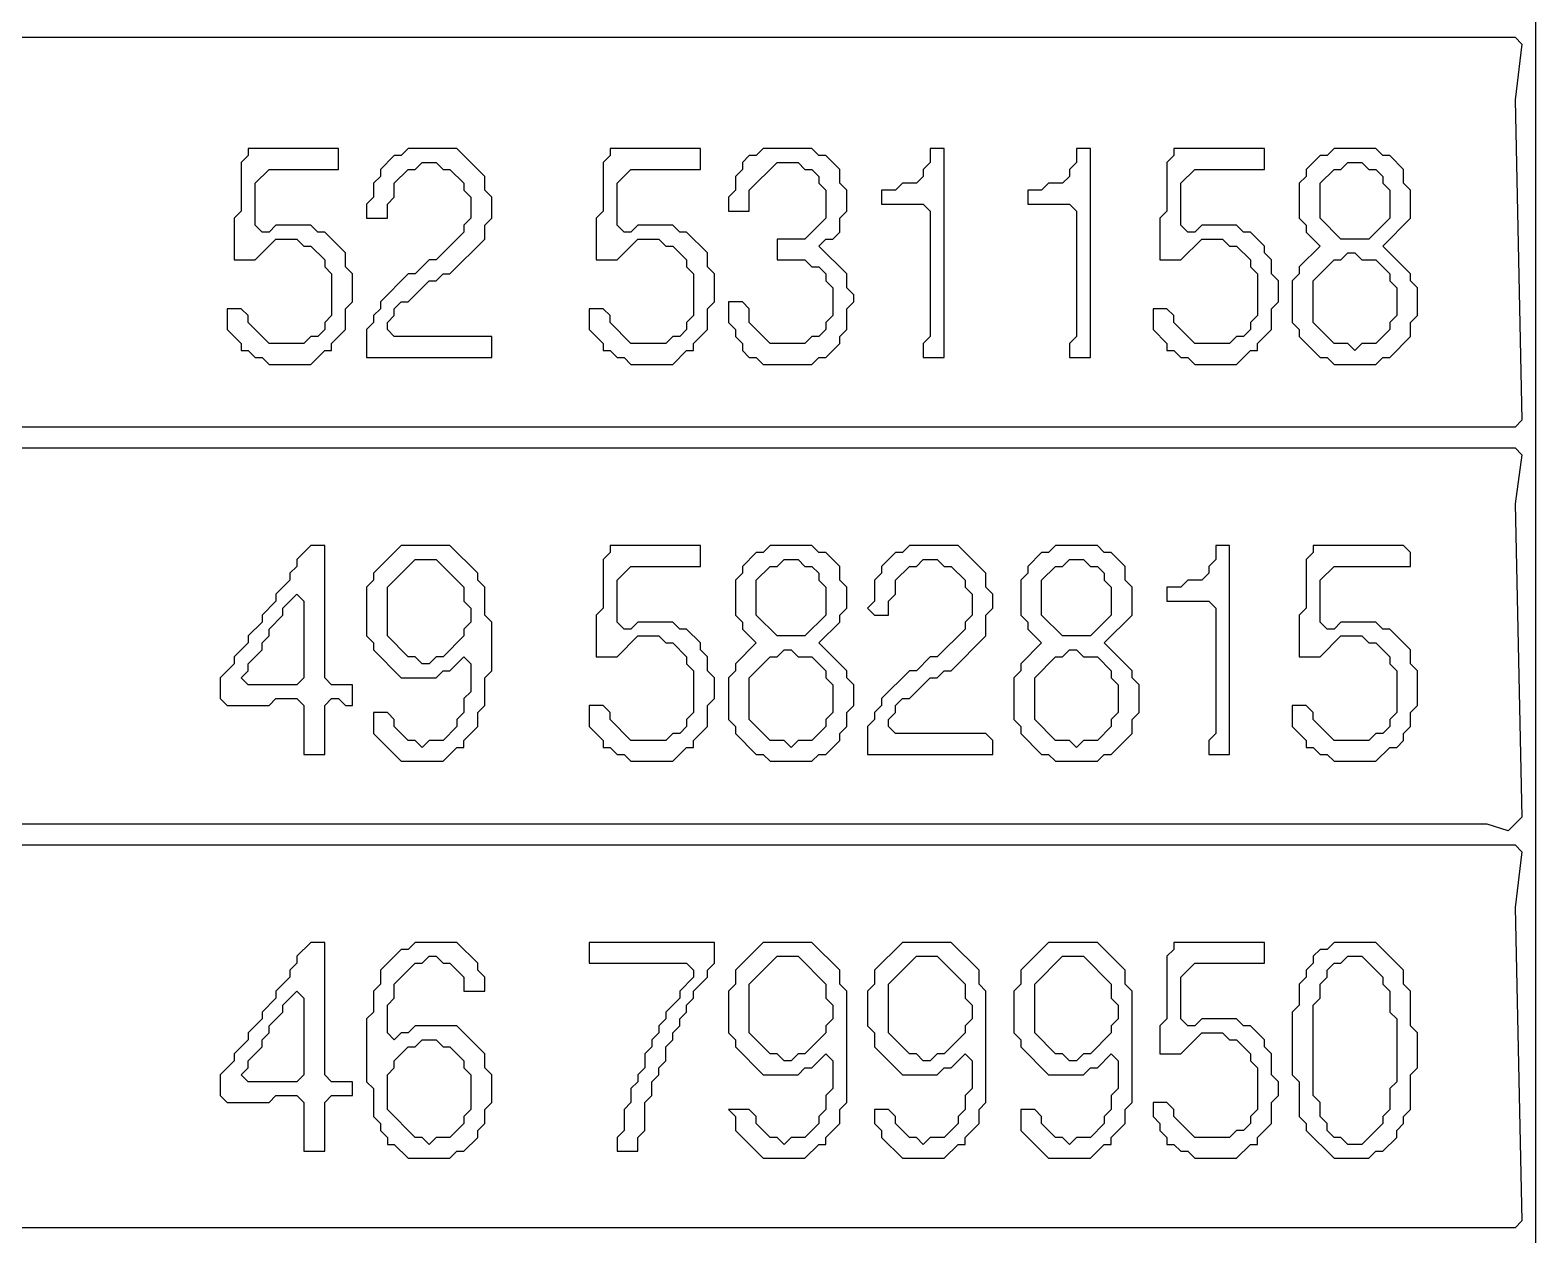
# Model space of a CAD drawing. Extents: x 17 to 323, y -435 to -5.
# Drawn here: x 232.27 to 253.9, y -193.2 to -175.9 of the extents above; entities that cross this region are included whole.
import ezdxf

# ---------------------------------------------------------------- set-up
doc = ezdxf.new("R2010")
doc.units = 0

msp = doc.modelspace()

# ---------------------------------------------------------------- linework, layer by layer
at = {"layer": 'CONTOURS'}
for p, q in [((253.9, -262.3), (253.9, -158.7)), ((210.9, -176), (253.6, -176)), ((253.6, -176), (253.7, -176.1)), ((253.7, -176.1), (253.6, -176.9)), ((253.6, -176.9), (253.7, -181.5)), ((235.4, -177.7), (235.3, -177.8)), ((235.3, -177.8), (235.3, -178.5)), ((235.4, -177.6), (235.4, -177.7)), ((236.7, -177.6), (235.4, -177.6)), ((236.7, -177.9), (236.7, -177.6)), ((237.5, -177.7), (237.3, -177.9)), ((237.6, -177.7), (237.5, -177.7)), ((237.7, -177.6), (237.6, -177.7)), ((238.4, -177.6), (237.7, -177.6)), ((237.8, -177.9), (237.9, -177.8)), ((237.9, -177.8), (238.1, -177.8)), ((238.1, -177.8), (238.2, -177.9)), ((238.8, -178), (238.4, -177.6)), ((240.6, -177.7), (240.5, -177.8)), ((240.5, -177.8), (240.5, -178.5)), ((240.6, -177.6), (240.6, -177.7)), ((241.9, -177.6), (240.6, -177.6)), ((241.9, -177.9), (241.9, -177.6)), ((242.6, -177.7), (242.5, -177.8)), ((242.5, -177.8), (242.5, -177.9)), ((242.7, -177.7), (242.6, -177.7)), ((242.6, -178.2), (243, -177.8)), ((242.8, -177.6), (242.7, -177.7)), ((243.5, -177.6), (242.8, -177.6)), ((243, -177.8), (243.3, -177.8)), ((243.3, -177.8), (243.4, -177.9)), ((243.6, -177.7), (243.5, -177.6)), ((243.7, -177.7), (243.6, -177.7)), ((243.9, -177.9), (243.7, -177.7)), ((245.2, -177.8), (245.1, -177.9)), ((245.2, -177.6), (245.2, -177.8)), ((245.4, -177.6), (245.2, -177.6)), ((245.4, -180.6), (245.4, -177.6)), ((247.3, -177.8), (247.2, -177.9)), ((247.3, -177.6), (247.3, -177.8)), ((247.5, -177.6), (247.3, -177.6)), ((247.5, -180.6), (247.5, -177.6)), ((248.7, -177.7), (248.6, -177.8)), ((248.6, -177.8), (248.6, -178.5)), ((248.7, -177.6), (248.7, -177.7)), ((250, -177.6), (248.7, -177.6)), ((250, -177.9), (250, -177.6)), ((250.8, -177.7), (250.6, -177.9)), ((250.9, -177.7), (250.8, -177.7)), ((251, -177.6), (250.9, -177.7)), ((251.6, -177.6), (251, -177.6)), ((251.1, -177.9), (251.2, -177.8)), ((251.2, -177.8), (251.4, -177.8)), ((251.4, -177.8), (251.5, -177.9)), ((251.7, -177.7), (251.6, -177.6)), ((251.8, -177.7), (251.7, -177.7)), ((252, -177.9), (251.8, -177.7)), ((235.5, -178.1), (235.7, -177.9)), ((235.7, -177.9), (236.7, -177.9)), ((237.3, -178), (237.2, -178.1)), ((237.3, -177.9), (237.3, -178)), ((237.5, -178.1), (237.7, -177.9)), ((237.7, -177.9), (237.8, -177.9)), ((238.2, -177.9), (238.3, -177.9)), ((238.3, -177.9), (238.5, -178.1)), ((238.8, -178.2), (238.8, -178)), ((240.7, -178.1), (240.9, -177.9)), ((240.9, -177.9), (241.9, -177.9)), ((242.5, -177.9), (242.4, -178)), ((242.4, -178), (242.4, -178.2)), ((243.4, -177.9), (243.5, -177.9)), ((243.5, -177.9), (243.6, -178)), ((243.6, -178), (243.6, -178.1)), ((243.9, -178.1), (243.9, -177.9)), ((245.1, -178), (245, -178.1)), ((245.1, -177.9), (245.1, -178)), ((247.2, -178), (247.1, -178.1)), ((247.2, -177.9), (247.2, -178)), ((248.8, -178.1), (249, -177.9)), ((249, -177.9), (250, -177.9)), ((250.6, -178), (250.5, -178.1)), ((250.6, -177.9), (250.6, -178)), ((250.8, -178.1), (251, -177.9)), ((251, -177.9), (251.1, -177.9)), ((251.5, -177.9), (251.6, -177.9)), ((251.6, -177.9), (251.7, -178)), ((251.7, -178), (251.7, -178.1)), ((252, -178.1), (252, -177.9)), ((235.5, -178.7), (235.5, -178.1)), ((237.2, -178.1), (237.2, -178.3)), ((237.5, -178.3), (237.5, -178.1)), ((238.5, -178.1), (238.5, -178.2)), ((238.5, -178.2), (238.6, -178.3)), ((238.9, -178.3), (238.8, -178.2)), ((240.7, -178.7), (240.7, -178.1)), ((242.4, -178.2), (242.3, -178.3)), ((242.6, -178.5), (242.6, -178.2)), ((243.6, -178.1), (243.7, -178.2)), ((243.7, -178.2), (243.7, -178.6)), ((244, -178.2), (243.9, -178.1)), ((244, -178.5), (244, -178.2)), ((244.7, -178.2), (244.5, -178.2)), ((244.5, -178.2), (244.5, -178.4)), ((244.8, -178.1), (244.7, -178.2)), ((245, -178.1), (244.8, -178.1)), ((246.8, -178.2), (246.6, -178.2)), ((246.6, -178.2), (246.6, -178.4)), ((246.9, -178.1), (246.8, -178.2)), ((247.1, -178.1), (246.9, -178.1)), ((248.8, -178.7), (248.8, -178.1)), ((250.5, -178.1), (250.5, -178.6)), ((250.8, -178.6), (250.8, -178.1)), ((251.7, -178.1), (251.8, -178.2)), ((251.8, -178.2), (251.8, -178.6)), ((252.1, -178.2), (252, -178.1)), ((252.1, -178.6), (252.1, -178.2)), ((237.2, -178.3), (237.1, -178.4)), ((237.1, -178.4), (237.1, -178.6)), ((237.4, -178.4), (237.5, -178.3)), ((237.4, -178.6), (237.4, -178.4)), ((238.6, -178.3), (238.6, -178.6)), ((238.9, -178.6), (238.9, -178.3)), ((242.3, -178.3), (242.3, -178.5)), ((244.5, -178.4), (245.1, -178.4)), ((245.1, -178.4), (245.2, -178.5)), ((246.6, -178.4), (247.2, -178.4)), ((247.2, -178.4), (247.3, -178.5)), ((235.3, -178.5), (235.2, -178.6)), ((235.2, -178.6), (235.2, -179.2)), ((237.1, -178.6), (237.4, -178.6)), ((238.6, -178.6), (238.5, -178.7)), ((238.8, -178.7), (238.9, -178.6)), ((240.5, -178.5), (240.4, -178.6)), ((240.4, -178.6), (240.4, -179.2)), ((242.3, -178.5), (242.6, -178.5)), ((243.7, -178.6), (243.4, -178.9)), ((243.9, -178.6), (244, -178.5)), ((243.9, -178.8), (243.9, -178.6)), ((245.2, -178.5), (245.2, -180.3)), ((247.3, -178.5), (247.3, -180.3)), ((248.6, -178.5), (248.5, -178.6)), ((248.5, -178.6), (248.5, -179.2)), ((250.5, -178.6), (250.6, -178.7)), ((251.1, -178.9), (250.8, -178.6)), ((251.8, -178.6), (251.5, -178.9)), ((251.7, -179), (252.1, -178.6)), ((235.6, -178.8), (235.5, -178.7)), ((235.7, -178.8), (235.6, -178.8)), ((235.8, -178.7), (235.7, -178.8)), ((236.3, -178.7), (235.8, -178.7)), ((236.4, -178.8), (236.3, -178.7)), ((236.5, -178.8), (236.4, -178.8)), ((236.8, -179.1), (236.5, -178.8)), ((238.5, -178.8), (238.1, -179.2)), ((238.5, -178.7), (238.5, -178.8)), ((238.8, -178.9), (238.8, -178.7)), ((240.8, -178.8), (240.7, -178.7)), ((240.9, -178.8), (240.8, -178.8)), ((241, -178.7), (240.9, -178.8)), ((241.5, -178.7), (241, -178.7)), ((241.6, -178.8), (241.5, -178.7)), ((241.7, -178.8), (241.6, -178.8)), ((242, -179.1), (241.7, -178.8)), ((243.8, -178.9), (243.9, -178.8)), ((248.9, -178.8), (248.8, -178.7)), ((249, -178.8), (248.9, -178.8)), ((249.1, -178.7), (249, -178.8)), ((249.6, -178.7), (249.1, -178.7)), ((249.7, -178.8), (249.6, -178.7)), ((249.8, -178.8), (249.7, -178.8)), ((250, -179), (249.8, -178.8)), ((250.6, -178.7), (250.6, -178.8)), ((250.6, -178.8), (250.8, -179)), ((235.5, -179.2), (235.8, -178.9)), ((235.8, -178.9), (236.1, -178.9)), ((236.1, -178.9), (236.2, -179)), ((236.2, -179), (236.3, -179)), ((236.3, -179), (236.5, -179.2)), ((236.8, -179.3), (236.8, -179.1)), ((238.3, -179.4), (238.8, -178.9)), ((240.7, -179.2), (241, -178.9)), ((241, -178.9), (241.3, -178.9)), ((241.3, -178.9), (241.4, -179)), ((241.4, -179), (241.5, -179)), ((241.5, -179), (241.7, -179.2)), ((242, -179.3), (242, -179.1)), ((243.4, -178.9), (243, -178.9)), ((243, -178.9), (243, -179.2)), ((243.6, -179), (243.7, -178.9)), ((244, -179.4), (243.6, -179)), ((243.7, -178.9), (243.8, -178.9)), ((248.8, -179.2), (249.1, -178.9)), ((249.1, -178.9), (249.4, -178.9)), ((249.4, -178.9), (249.5, -179)), ((249.5, -179), (249.6, -179)), ((249.6, -179), (249.8, -179.2)), ((250, -179.1), (250, -179)), ((250.1, -179.2), (250, -179.1)), ((250.8, -179), (250.5, -179.3)), ((251.5, -178.9), (251.1, -178.9)), ((251.1, -179.2), (251.2, -179.1)), ((251.2, -179.1), (251.3, -179.1)), ((251.3, -179.1), (251.4, -179.2)), ((252.1, -179.4), (251.7, -179)), ((235.2, -179.2), (235.5, -179.2)), ((236.5, -179.2), (236.5, -179.3)), ((236.5, -179.3), (236.6, -179.4)), ((236.9, -179.4), (236.8, -179.3)), ((238, -179.2), (237.8, -179.4)), ((238.1, -179.2), (238, -179.2)), ((240.4, -179.2), (240.7, -179.2)), ((241.7, -179.2), (241.7, -179.3)), ((241.7, -179.3), (241.8, -179.4)), ((242.1, -179.4), (242, -179.3)), ((243, -179.2), (243.4, -179.2)), ((243.4, -179.2), (243.5, -179.3)), ((243.5, -179.3), (243.6, -179.3)), ((243.6, -179.3), (243.7, -179.4)), ((248.5, -179.2), (248.8, -179.2)), ((249.8, -179.2), (249.8, -179.3)), ((249.8, -179.3), (249.9, -179.4)), ((250.1, -179.4), (250.1, -179.2)), ((250.5, -179.3), (250.5, -179.4)), ((250.7, -179.5), (251, -179.2)), ((251, -179.2), (251.1, -179.2)), ((251.4, -179.2), (251.6, -179.2)), ((251.6, -179.2), (251.8, -179.4)), ((236.6, -179.4), (236.6, -180)), ((236.9, -179.8), (236.9, -179.4)), ((237.7, -179.4), (237.3, -179.8)), ((237.8, -179.4), (237.7, -179.4)), ((237.7, -179.8), (238, -179.5)), ((238, -179.5), (238.1, -179.5)), ((238.1, -179.5), (238.2, -179.4)), ((238.2, -179.4), (238.3, -179.4)), ((241.8, -179.4), (241.8, -180)), ((242.1, -179.8), (242.1, -179.4)), ((243.7, -179.4), (243.7, -179.5)), ((243.7, -179.5), (243.8, -179.6)), ((244, -179.6), (244, -179.4)), ((249.9, -179.4), (249.9, -180)), ((250.2, -179.5), (250.1, -179.4)), ((250.2, -179.8), (250.2, -179.5)), ((250.5, -179.4), (250.4, -179.5)), ((250.4, -179.5), (250.4, -180.1)), ((250.7, -180.1), (250.7, -179.5)), ((251.8, -179.4), (251.8, -179.5)), ((251.8, -179.5), (251.9, -179.6)), ((252.1, -179.5), (252.1, -179.4)), ((252.2, -179.6), (252.1, -179.5)), ((243.8, -179.6), (243.8, -180)), ((244.1, -179.7), (244, -179.6)), ((244.1, -179.8), (244.1, -179.7)), ((251.9, -179.6), (251.9, -180)), ((252.2, -180), (252.2, -179.6)), ((235.3, -179.9), (235.1, -179.9)), ((235.1, -179.9), (235.1, -180.2)), ((235.4, -180), (235.3, -179.9)), ((236.8, -179.9), (236.9, -179.8)), ((236.8, -180.2), (236.8, -179.9)), ((237.3, -179.9), (237.2, -180)), ((237.3, -179.8), (237.3, -179.9)), ((237.5, -179.9), (237.6, -179.8)), ((237.5, -180), (237.5, -179.9)), ((237.6, -179.8), (237.7, -179.8)), ((240.5, -179.9), (240.3, -179.9)), ((240.3, -179.9), (240.3, -180.2)), ((240.6, -180), (240.5, -179.9)), ((242, -179.9), (242.1, -179.8)), ((242, -180.2), (242, -179.9)), ((242.5, -179.8), (242.3, -179.8)), ((242.3, -179.8), (242.3, -180.1)), ((242.6, -179.9), (242.5, -179.8)), ((242.6, -180.1), (242.6, -179.9)), ((244, -179.9), (244.1, -179.8)), ((244, -180.2), (244, -179.9)), ((248.6, -179.9), (248.4, -179.9)), ((248.4, -179.9), (248.4, -180.2)), ((248.7, -180), (248.6, -179.9)), ((250.1, -179.9), (250.2, -179.8)), ((250.1, -180.2), (250.1, -179.9)), ((235.4, -180.1), (235.4, -180)), ((235.7, -180.4), (235.4, -180.1)), ((236.6, -180), (236.5, -180.1)), ((236.5, -180.1), (236.5, -180.2)), ((237.2, -180.1), (237.1, -180.2)), ((237.2, -180), (237.2, -180.1)), ((237.4, -180.1), (237.5, -180)), ((237.4, -180.2), (237.4, -180.1)), ((240.6, -180.1), (240.6, -180)), ((240.9, -180.4), (240.6, -180.1)), ((241.8, -180), (241.7, -180.1)), ((241.7, -180.1), (241.7, -180.2)), ((242.3, -180.1), (242.4, -180.2)), ((242.9, -180.4), (242.6, -180.1)), ((243.8, -180), (243.7, -180.1)), ((243.7, -180.1), (243.7, -180.2)), ((248.7, -180.1), (248.7, -180)), ((249, -180.4), (248.7, -180.1)), ((249.9, -180), (249.8, -180.1)), ((249.8, -180.1), (249.8, -180.2)), ((250.4, -180.1), (250.5, -180.2)), ((251, -180.4), (250.7, -180.1)), ((251.9, -180), (251.8, -180.1)), ((251.8, -180.1), (251.8, -180.2)), ((252.1, -180.1), (252.2, -180)), ((252.1, -180.3), (252.1, -180.1)), ((235.1, -180.2), (235.3, -180.4)), ((235.3, -180.4), (235.3, -180.5)), ((236.2, -180.4), (235.7, -180.4)), ((236.3, -180.3), (236.2, -180.4)), ((236.4, -180.3), (236.3, -180.3)), ((236.5, -180.2), (236.4, -180.3)), ((236.6, -180.4), (236.8, -180.2)), ((236.6, -180.5), (236.6, -180.4)), ((237.1, -180.2), (237.1, -180.6)), ((237.5, -180.3), (237.4, -180.2)), ((238.9, -180.3), (237.5, -180.3)), ((238.9, -180.6), (238.9, -180.3)), ((240.3, -180.2), (240.5, -180.4)), ((240.5, -180.4), (240.5, -180.5)), ((241.4, -180.4), (240.9, -180.4)), ((241.5, -180.3), (241.4, -180.4)), ((241.6, -180.3), (241.5, -180.3)), ((241.7, -180.2), (241.6, -180.3)), ((241.8, -180.4), (242, -180.2)), ((241.8, -180.5), (241.8, -180.4)), ((242.4, -180.2), (242.4, -180.3)), ((242.4, -180.3), (242.5, -180.4)), ((242.5, -180.4), (242.5, -180.5)), ((243.4, -180.4), (242.9, -180.4)), ((243.5, -180.3), (243.4, -180.4)), ((243.6, -180.3), (243.5, -180.3)), ((243.7, -180.2), (243.6, -180.3)), ((243.7, -180.6), (243.9, -180.4)), ((243.9, -180.3), (244, -180.2)), ((243.9, -180.4), (243.9, -180.3)), ((245.2, -180.3), (245.1, -180.4)), ((245.1, -180.4), (245.1, -180.6)), ((247.3, -180.3), (247.2, -180.4)), ((247.2, -180.4), (247.2, -180.6)), ((248.4, -180.2), (248.6, -180.4)), ((248.6, -180.4), (248.6, -180.5)), ((249.5, -180.4), (249, -180.4)), ((249.6, -180.3), (249.5, -180.4)), ((249.7, -180.3), (249.6, -180.3)), ((249.8, -180.2), (249.7, -180.3)), ((249.9, -180.4), (250.1, -180.2)), ((249.9, -180.5), (249.9, -180.4)), ((250.5, -180.2), (250.5, -180.3)), ((250.5, -180.3), (250.8, -180.6)), ((251.2, -180.4), (251, -180.4)), ((251.3, -180.5), (251.2, -180.4)), ((251.4, -180.4), (251.3, -180.5)), ((251.6, -180.4), (251.4, -180.4)), ((251.8, -180.2), (251.6, -180.4)), ((251.8, -180.6), (252.1, -180.3)), ((235.3, -180.5), (235.4, -180.5)), ((235.4, -180.5), (235.5, -180.6)), ((235.5, -180.6), (235.6, -180.6)), ((235.6, -180.6), (235.7, -180.7)), ((236.3, -180.7), (236.5, -180.5)), ((236.5, -180.5), (236.6, -180.5)), ((237.1, -180.6), (238.9, -180.6)), ((240.5, -180.5), (240.6, -180.5)), ((240.6, -180.5), (240.7, -180.6)), ((240.7, -180.6), (240.8, -180.6)), ((240.8, -180.6), (240.9, -180.7)), ((241.5, -180.7), (241.7, -180.5)), ((241.7, -180.5), (241.8, -180.5)), ((242.5, -180.5), (242.6, -180.6)), ((242.6, -180.6), (242.7, -180.6)), ((242.7, -180.6), (242.8, -180.7)), ((243.5, -180.7), (243.6, -180.6)), ((243.6, -180.6), (243.7, -180.6)), ((245.1, -180.6), (245.4, -180.6)), ((247.2, -180.6), (247.5, -180.6)), ((248.6, -180.5), (248.7, -180.5)), ((248.7, -180.5), (248.8, -180.6)), ((248.8, -180.6), (248.9, -180.6)), ((248.9, -180.6), (249, -180.7)), ((249.6, -180.7), (249.8, -180.5)), ((249.8, -180.5), (249.9, -180.5)), ((250.8, -180.6), (250.9, -180.6)), ((250.9, -180.6), (251, -180.7)), ((251.6, -180.7), (251.7, -180.6)), ((251.7, -180.6), (251.8, -180.6)), ((235.7, -180.7), (236.3, -180.7)), ((240.9, -180.7), (241.5, -180.7)), ((242.8, -180.7), (243.5, -180.7)), ((249, -180.7), (249.6, -180.7)), ((251, -180.7), (251.6, -180.7)), ((253.6, -181.6), (210.9, -181.6)), ((253.7, -181.5), (253.6, -181.6)), ((210.9, -181.9), (253.6, -181.9)), ((253.6, -181.9), (253.7, -182)), ((253.7, -182), (253.6, -182.7)), ((253.6, -182.7), (253.7, -187.2)), ((236.3, -183.3), (236.1, -183.5)), ((236.5, -183.3), (236.3, -183.3)), ((236.5, -185.2), (236.5, -183.3)), ((237.6, -183.3), (237.2, -183.7)), ((238.3, -183.3), (237.6, -183.3)), ((238.7, -183.7), (238.3, -183.3)), ((240.6, -183.4), (240.5, -183.5)), ((240.6, -183.3), (240.6, -183.4)), ((241.9, -183.3), (240.6, -183.3)), ((241.9, -183.6), (241.9, -183.3)), ((242.7, -183.4), (242.5, -183.6)), ((242.8, -183.4), (242.7, -183.4)), ((242.9, -183.3), (242.8, -183.4)), ((243.5, -183.3), (242.9, -183.3)), ((243.6, -183.4), (243.5, -183.3)), ((243.7, -183.4), (243.6, -183.4)), ((243.9, -183.6), (243.7, -183.4)), ((244.7, -183.4), (244.5, -183.6)), ((244.8, -183.4), (244.7, -183.4)), ((244.9, -183.3), (244.8, -183.4)), ((245.6, -183.3), (244.9, -183.3)), ((246, -183.7), (245.6, -183.3)), ((246.8, -183.4), (246.6, -183.6)), ((246.9, -183.4), (246.8, -183.4)), ((247, -183.3), (246.9, -183.4)), ((247.6, -183.3), (247, -183.3)), ((247.7, -183.4), (247.6, -183.3)), ((247.8, -183.4), (247.7, -183.4)), ((248, -183.6), (247.8, -183.4)), ((249.3, -183.3), (249.3, -183.5)), ((249.5, -183.3), (249.3, -183.3)), ((249.5, -186.3), (249.5, -183.3)), ((250.7, -183.4), (250.6, -183.5)), ((250.7, -183.3), (250.7, -183.4)), ((252, -183.3), (250.7, -183.3)), ((252.1, -183.4), (252, -183.3)), ((252.1, -183.6), (252.1, -183.4)), ((236.1, -183.6), (236, -183.7)), ((236.1, -183.5), (236.1, -183.6)), ((237.4, -183.9), (237.8, -183.5)), ((237.8, -183.5), (238.1, -183.5)), ((238.1, -183.5), (238.5, -183.9)), ((240.5, -183.5), (240.5, -184.2)), ((240.7, -183.8), (240.9, -183.6)), ((240.9, -183.6), (241.9, -183.6)), ((242.5, -183.6), (242.5, -183.7)), ((242.7, -183.8), (242.9, -183.6)), ((242.9, -183.6), (243, -183.6)), ((243, -183.6), (243.1, -183.5)), ((243.1, -183.5), (243.3, -183.5)), ((243.3, -183.5), (243.4, -183.6)), ((243.4, -183.6), (243.5, -183.6)), ((243.5, -183.6), (243.6, -183.7)), ((243.9, -183.8), (243.9, -183.6)), ((244.5, -183.6), (244.5, -183.7)), ((244.7, -183.8), (244.9, -183.6)), ((244.9, -183.6), (245, -183.6)), ((245, -183.6), (245.1, -183.5)), ((245.1, -183.5), (245.3, -183.5)), ((245.3, -183.5), (245.4, -183.6)), ((245.4, -183.6), (245.5, -183.6)), ((245.5, -183.6), (245.7, -183.8)), ((246.6, -183.6), (246.6, -183.7)), ((246.8, -183.8), (247, -183.6)), ((247, -183.6), (247.1, -183.6)), ((247.1, -183.6), (247.2, -183.5)), ((247.2, -183.5), (247.4, -183.5)), ((247.4, -183.5), (247.5, -183.6)), ((247.5, -183.6), (247.6, -183.6)), ((247.6, -183.6), (247.7, -183.7)), ((248, -183.8), (248, -183.6)), ((249.3, -183.5), (249.2, -183.6)), ((249.2, -183.6), (249.2, -183.7)), ((250.6, -183.5), (250.6, -184.2)), ((250.8, -183.8), (251, -183.6)), ((251, -183.6), (252.1, -183.6)), ((236, -183.8), (235.8, -184)), ((236, -183.7), (236, -183.8)), ((237.2, -183.8), (237.1, -183.9)), ((237.2, -183.7), (237.2, -183.8)), ((238.7, -183.8), (238.7, -183.7)), ((238.8, -183.9), (238.7, -183.8)), ((240.7, -184.4), (240.7, -183.8)), ((242.5, -183.7), (242.4, -183.8)), ((242.4, -183.8), (242.4, -184.3)), ((242.7, -184.3), (242.7, -183.8)), ((243.6, -183.7), (243.6, -183.8)), ((243.6, -183.8), (243.7, -183.9)), ((244, -183.9), (243.9, -183.8)), ((244.5, -183.7), (244.4, -183.8)), ((244.4, -183.8), (244.4, -184.1)), ((244.7, -184), (244.7, -183.8)), ((245.7, -183.8), (245.7, -183.9)), ((246, -183.9), (246, -183.7)), ((246.6, -183.7), (246.5, -183.8)), ((246.5, -183.8), (246.5, -184.3)), ((246.8, -184.3), (246.8, -183.8)), ((247.7, -183.7), (247.7, -183.8)), ((247.7, -183.8), (247.8, -183.9)), ((248.1, -183.9), (248, -183.8)), ((248.9, -183.8), (248.8, -183.9)), ((249.1, -183.8), (248.9, -183.8)), ((249.2, -183.7), (249.1, -183.8)), ((250.8, -184.4), (250.8, -183.8)), ((235.8, -184), (235.8, -184.1)), ((235.9, -184.2), (236.1, -184)), ((236.1, -184), (236.2, -184.1)), ((237.1, -183.9), (237.1, -184.6)), ((237.4, -184.6), (237.4, -183.9)), ((238.5, -183.9), (238.5, -184.1)), ((238.8, -184.3), (238.8, -183.9)), ((243.7, -183.9), (243.7, -184.3)), ((244, -184.2), (244, -183.9)), ((244.6, -184.1), (244.7, -184)), ((245.7, -183.9), (245.8, -184)), ((245.8, -184), (245.8, -184.3)), ((246.1, -184), (246, -183.9)), ((246.1, -184.2), (246.1, -184)), ((247.8, -183.9), (247.8, -184.3)), ((248.1, -184.3), (248.1, -183.9)), ((248.8, -183.9), (248.6, -183.9)), ((248.6, -183.9), (248.6, -184.1)), ((235.8, -184.1), (235.6, -184.3)), ((235.6, -184.3), (235.6, -184.4)), ((235.7, -184.5), (235.9, -184.3)), ((235.9, -184.3), (235.9, -184.2)), ((236.2, -184.1), (236.2, -185.2)), ((238.5, -184.1), (238.6, -184.2)), ((238.6, -184.2), (238.6, -184.4)), ((238.9, -184.4), (238.8, -184.3)), ((240.5, -184.2), (240.4, -184.3)), ((240.4, -184.3), (240.4, -184.9)), ((242.4, -184.3), (242.5, -184.4)), ((243, -184.6), (242.7, -184.3)), ((243.7, -184.3), (243.4, -184.6)), ((243.9, -184.3), (244, -184.2)), ((243.9, -184.4), (243.9, -184.3)), ((244.4, -184.1), (244.3, -184.2)), ((244.3, -184.2), (244.4, -184.3)), ((244.4, -184.3), (244.6, -184.3)), ((244.6, -184.3), (244.6, -184.1)), ((245.8, -184.3), (245.7, -184.4)), ((246, -184.3), (246.1, -184.2)), ((246, -184.6), (246, -184.3)), ((246.5, -184.3), (246.6, -184.4)), ((247.1, -184.6), (246.8, -184.3)), ((247.8, -184.3), (247.5, -184.6)), ((247.7, -184.7), (248.1, -184.3)), ((248.6, -184.1), (249.2, -184.1)), ((249.2, -184.1), (249.3, -184.2)), ((249.3, -184.2), (249.3, -186)), ((250.6, -184.2), (250.5, -184.3)), ((250.5, -184.3), (250.5, -184.9)), ((235.6, -184.4), (235.4, -184.6)), ((235.7, -184.6), (235.7, -184.5)), ((238.6, -184.4), (238.5, -184.5)), ((238.5, -184.5), (238.5, -184.6)), ((238.9, -185.1), (238.9, -184.4)), ((240.8, -184.5), (240.7, -184.4)), ((240.9, -184.5), (240.8, -184.5)), ((241, -184.4), (240.9, -184.5)), ((241.5, -184.4), (241, -184.4)), ((241.6, -184.5), (241.5, -184.4)), ((241.7, -184.5), (241.6, -184.5)), ((241.9, -184.7), (241.7, -184.5)), ((242.5, -184.4), (242.5, -184.5)), ((242.5, -184.5), (242.7, -184.7)), ((243.6, -184.7), (243.9, -184.4)), ((245.7, -184.5), (245.3, -184.9)), ((245.7, -184.4), (245.7, -184.5)), ((246.6, -184.4), (246.6, -184.5)), ((246.6, -184.5), (246.8, -184.7)), ((250.9, -184.5), (250.8, -184.4)), ((251, -184.5), (250.9, -184.5)), ((251.1, -184.4), (251, -184.5)), ((251.6, -184.4), (251.1, -184.4)), ((251.7, -184.5), (251.6, -184.4)), ((251.8, -184.5), (251.7, -184.5)), ((252.1, -184.8), (251.8, -184.5)), ((235.4, -184.7), (235.2, -184.9)), ((235.4, -184.6), (235.4, -184.7)), ((235.6, -184.7), (235.7, -184.6)), ((235.6, -184.8), (235.6, -184.7)), ((237.1, -184.6), (237.2, -184.7)), ((237.2, -184.7), (237.2, -184.8)), ((237.7, -184.9), (237.4, -184.6)), ((238.5, -184.6), (238.2, -184.9)), ((240.7, -184.9), (241, -184.6)), ((241, -184.6), (241.3, -184.6)), ((241.3, -184.6), (241.4, -184.7)), ((241.4, -184.7), (241.5, -184.7)), ((241.5, -184.7), (241.7, -184.9)), ((241.9, -184.8), (241.9, -184.7)), ((242.7, -184.7), (242.4, -185)), ((243.4, -184.6), (243, -184.6)), ((244, -185.1), (243.6, -184.7)), ((245.5, -185.1), (246, -184.6)), ((246.8, -184.7), (246.5, -185)), ((247.5, -184.6), (247.1, -184.6)), ((248.1, -185.1), (247.7, -184.7)), ((250.8, -184.9), (251.1, -184.6)), ((251.1, -184.6), (251.4, -184.6)), ((251.4, -184.6), (251.5, -184.7)), ((251.5, -184.7), (251.6, -184.7)), ((251.6, -184.7), (251.8, -184.9)), ((235.2, -184.9), (235.2, -185)), ((235.4, -185), (235.6, -184.8)), ((237.2, -184.8), (237.6, -185.2)), ((237.8, -184.9), (237.7, -184.9)), ((237.9, -185), (237.8, -184.9)), ((238.1, -184.9), (238, -185)), ((238.2, -184.9), (238.1, -184.9)), ((238.3, -185.1), (238.5, -184.9)), ((238.5, -184.9), (238.6, -185)), ((240.4, -184.9), (240.7, -184.9)), ((241.7, -184.9), (241.7, -185)), ((242, -184.9), (241.9, -184.8)), ((242, -185.1), (242, -184.9)), ((242.6, -185.2), (242.9, -184.9)), ((242.9, -184.9), (243, -184.9)), ((243, -184.9), (243.1, -184.8)), ((243.1, -184.8), (243.2, -184.8)), ((243.2, -184.8), (243.3, -184.9)), ((243.3, -184.9), (243.5, -184.9)), ((243.5, -184.9), (243.7, -185.1)), ((245.2, -184.9), (245, -185.1)), ((245.3, -184.9), (245.2, -184.9)), ((246.7, -185.2), (247, -184.9)), ((247, -184.9), (247.1, -184.9)), ((247.1, -184.9), (247.2, -184.8)), ((247.2, -184.8), (247.3, -184.8)), ((247.3, -184.8), (247.4, -184.9)), ((247.4, -184.9), (247.6, -184.9)), ((247.6, -184.9), (247.8, -185.1)), ((250.5, -184.9), (250.8, -184.9)), ((251.8, -184.9), (251.8, -185)), ((252.1, -185), (252.1, -184.8)), ((235.2, -185), (235, -185.2)), ((235.3, -185.2), (235.4, -185.1)), ((235.4, -185.1), (235.4, -185)), ((238, -185), (237.9, -185)), ((238.1, -185.2), (238.2, -185.1)), ((238.2, -185.1), (238.3, -185.1)), ((238.6, -185), (238.6, -185.4)), ((238.8, -185.2), (238.9, -185.1)), ((241.7, -185), (241.8, -185.1)), ((241.8, -185.1), (241.8, -185.7)), ((242.1, -185.2), (242, -185.1)), ((242.4, -185.1), (242.3, -185.2)), ((242.4, -185), (242.4, -185.1)), ((243.7, -185.1), (243.7, -185.2)), ((244, -185.2), (244, -185.1)), ((244.9, -185.1), (244.5, -185.5)), ((245, -185.1), (244.9, -185.1)), ((245.3, -185.2), (245.4, -185.1)), ((245.4, -185.1), (245.5, -185.1)), ((246.5, -185.1), (246.4, -185.2)), ((246.5, -185), (246.5, -185.1)), ((247.8, -185.1), (247.8, -185.2)), ((248.1, -185.2), (248.1, -185.1)), ((251.8, -185), (251.9, -185.1)), ((251.9, -185.1), (251.9, -185.7)), ((252.2, -185.1), (252.1, -185)), ((252.2, -185.6), (252.2, -185.1)), ((235, -185.2), (235, -185.5)), ((235.4, -185.3), (235.3, -185.2)), ((236.1, -185.3), (235.4, -185.3)), ((236.2, -185.2), (236.1, -185.3)), ((236.6, -185.3), (236.5, -185.2)), ((236.9, -185.3), (236.6, -185.3)), ((236.9, -185.6), (236.9, -185.3)), ((237.6, -185.2), (238.1, -185.2)), ((238.8, -185.6), (238.8, -185.2)), ((242.1, -185.5), (242.1, -185.2)), ((242.3, -185.2), (242.3, -185.8)), ((242.6, -185.8), (242.6, -185.2)), ((243.7, -185.2), (243.8, -185.3)), ((243.8, -185.3), (243.8, -185.7)), ((244.1, -185.3), (244, -185.2)), ((244.1, -185.6), (244.1, -185.3)), ((244.9, -185.5), (245.2, -185.2)), ((245.2, -185.2), (245.3, -185.2)), ((246.4, -185.2), (246.4, -185.8)), ((246.7, -185.8), (246.7, -185.2)), ((247.8, -185.2), (247.9, -185.3)), ((247.9, -185.3), (247.9, -185.7)), ((248.2, -185.3), (248.1, -185.2)), ((248.2, -185.7), (248.2, -185.3)), ((235, -185.5), (235.1, -185.6)), ((235.1, -185.6), (235.7, -185.6)), ((235.7, -185.6), (235.8, -185.5)), ((235.8, -185.5), (236.1, -185.5)), ((236.1, -185.5), (236.2, -185.6)), ((236.2, -185.6), (236.2, -186.3)), ((236.5, -185.6), (236.6, -185.5)), ((236.5, -186.3), (236.5, -185.6)), ((236.6, -185.5), (236.7, -185.5)), ((236.7, -185.5), (236.8, -185.6)), ((236.8, -185.6), (236.9, -185.6)), ((238.6, -185.4), (238.5, -185.5)), ((238.5, -185.5), (238.5, -185.7)), ((238.7, -185.7), (238.8, -185.6)), ((240.5, -185.6), (240.3, -185.6)), ((240.3, -185.6), (240.3, -185.9)), ((240.6, -185.7), (240.5, -185.6)), ((242, -185.6), (242.1, -185.5)), ((242, -185.9), (242, -185.6)), ((244, -185.7), (244.1, -185.6)), ((244.5, -185.6), (244.4, -185.7)), ((244.5, -185.5), (244.5, -185.6)), ((244.7, -185.6), (244.8, -185.5)), ((244.7, -185.7), (244.7, -185.6)), ((244.8, -185.5), (244.9, -185.5)), ((250.6, -185.6), (250.4, -185.6)), ((250.4, -185.6), (250.4, -185.9)), ((250.7, -185.7), (250.6, -185.6)), ((252.1, -185.7), (252.2, -185.6)), ((237.4, -185.7), (237.2, -185.7)), ((237.2, -185.7), (237.2, -186)), ((237.5, -185.8), (237.4, -185.7)), ((237.5, -185.9), (237.5, -185.8)), ((238.5, -185.7), (238.4, -185.8)), ((238.4, -185.8), (238.4, -185.9)), ((238.7, -185.9), (238.7, -185.7)), ((240.6, -185.8), (240.6, -185.7)), ((240.9, -186.1), (240.6, -185.8)), ((241.8, -185.7), (241.7, -185.8)), ((241.7, -185.8), (241.7, -185.9)), ((242.3, -185.8), (242.4, -185.9)), ((242.9, -186.1), (242.6, -185.8)), ((243.8, -185.7), (243.7, -185.8)), ((243.7, -185.8), (243.7, -185.9)), ((244, -185.9), (244, -185.7)), ((244.4, -185.8), (244.3, -185.9)), ((244.4, -185.7), (244.4, -185.8)), ((244.6, -185.8), (244.7, -185.7)), ((244.6, -185.9), (244.6, -185.8)), ((246.4, -185.8), (246.5, -185.9)), ((247, -186.1), (246.7, -185.8)), ((247.9, -185.7), (247.8, -185.8)), ((247.8, -185.8), (247.8, -185.9)), ((248.1, -185.8), (248.2, -185.7)), ((248.1, -186), (248.1, -185.8)), ((250.7, -185.8), (250.7, -185.7)), ((251, -186.1), (250.7, -185.8)), ((251.9, -185.7), (251.8, -185.8)), ((251.8, -185.8), (251.8, -185.9)), ((252.1, -185.9), (252.1, -185.7)), ((237.2, -186), (237.6, -186.4)), ((237.7, -186.1), (237.5, -185.9)), ((238.4, -185.9), (238.2, -186.1)), ((238.5, -186.1), (238.7, -185.9)), ((240.3, -185.9), (240.5, -186.1)), ((241.5, -186), (241.4, -186.1)), ((241.6, -186), (241.5, -186)), ((241.7, -185.9), (241.6, -186)), ((241.8, -186.1), (242, -185.9)), ((242.4, -185.9), (242.4, -186)), ((242.4, -186), (242.7, -186.3)), ((243.7, -185.9), (243.5, -186.1)), ((243.9, -186), (244, -185.9)), ((243.9, -186.1), (243.9, -186)), ((244.3, -185.9), (244.3, -186.3)), ((244.7, -186), (244.6, -185.9)), ((246, -186), (244.7, -186)), ((246.1, -186.1), (246, -186)), ((246.5, -185.9), (246.5, -186)), ((246.5, -186), (246.8, -186.3)), ((247.8, -185.9), (247.6, -186.1)), ((247.8, -186.3), (248.1, -186)), ((249.3, -186), (249.2, -186.1)), ((250.4, -185.9), (250.6, -186.1)), ((251.6, -186), (251.5, -186.1)), ((251.7, -186), (251.6, -186)), ((251.8, -185.9), (251.7, -186)), ((252, -186), (252.1, -185.9)), ((252, -186.1), (252, -186)), ((237.8, -186.1), (237.7, -186.1)), ((237.9, -186.2), (237.8, -186.1)), ((238, -186.1), (237.9, -186.2)), ((238.2, -186.1), (238, -186.1)), ((238.2, -186.4), (238.4, -186.2)), ((238.4, -186.2), (238.5, -186.2)), ((238.5, -186.2), (238.5, -186.1)), ((240.5, -186.1), (240.5, -186.2)), ((240.5, -186.2), (240.6, -186.2)), ((240.6, -186.2), (240.7, -186.3)), ((241.4, -186.1), (240.9, -186.1)), ((241.5, -186.4), (241.7, -186.2)), ((241.7, -186.2), (241.8, -186.2)), ((241.8, -186.2), (241.8, -186.1)), ((243.1, -186.1), (242.9, -186.1)), ((243.2, -186.2), (243.1, -186.1)), ((243.3, -186.1), (243.2, -186.2)), ((243.5, -186.1), (243.3, -186.1)), ((243.7, -186.3), (243.9, -186.1)), ((246.1, -186.3), (246.1, -186.1)), ((247.2, -186.1), (247, -186.1)), ((247.3, -186.2), (247.2, -186.1)), ((247.4, -186.1), (247.3, -186.2)), ((247.6, -186.1), (247.4, -186.1)), ((249.2, -186.1), (249.2, -186.3)), ((250.6, -186.1), (250.6, -186.2)), ((250.6, -186.2), (250.7, -186.2)), ((250.7, -186.2), (250.8, -186.3)), ((251.5, -186.1), (251, -186.1)), ((251.6, -186.4), (251.8, -186.2)), ((251.8, -186.2), (251.9, -186.2)), ((251.9, -186.2), (252, -186.1)), ((236.2, -186.3), (236.5, -186.3)), ((237.6, -186.4), (238.2, -186.4)), ((240.7, -186.3), (240.8, -186.3)), ((240.8, -186.3), (240.9, -186.4)), ((240.9, -186.4), (241.5, -186.4)), ((242.7, -186.3), (242.8, -186.3)), ((242.8, -186.3), (242.9, -186.4)), ((242.9, -186.4), (243.5, -186.4)), ((243.5, -186.4), (243.6, -186.3)), ((243.6, -186.3), (243.7, -186.3)), ((244.3, -186.3), (246.1, -186.3)), ((246.8, -186.3), (246.9, -186.3)), ((246.9, -186.3), (247, -186.4)), ((247, -186.4), (247.6, -186.4)), ((247.6, -186.4), (247.7, -186.3)), ((247.7, -186.3), (247.8, -186.3)), ((249.2, -186.3), (249.5, -186.3)), ((250.8, -186.3), (250.9, -186.3)), ((250.9, -186.3), (251, -186.4)), ((251, -186.4), (251.6, -186.4)), ((253.2, -187.3), (211.3, -187.3)), ((253.5, -187.4), (253.2, -187.3)), ((253.7, -187.2), (253.5, -187.4)), ((210.9, -187.6), (253.6, -187.6)), ((253.6, -187.6), (253.7, -187.7)), ((253.7, -187.7), (253.6, -188.5)), ((253.6, -188.5), (253.7, -193)), ((236.3, -189), (236.1, -189.2)), ((236.5, -189), (236.3, -189)), ((236.5, -190.9), (236.5, -189)), ((237.8, -189), (237.7, -189.1)), ((238.4, -189), (237.8, -189)), ((238.7, -189.3), (238.4, -189)), ((242.1, -189), (240.3, -189)), ((240.3, -189), (240.3, -189.3)), ((242.1, -189.3), (242.1, -189)), ((242.8, -189), (242.4, -189.4)), ((243.5, -189), (242.8, -189)), ((243.9, -189.4), (243.5, -189)), ((244.8, -189), (244.4, -189.4)), ((245.5, -189), (244.8, -189)), ((245.9, -189.4), (245.5, -189)), ((246.9, -189), (246.5, -189.4)), ((247.6, -189), (246.9, -189)), ((248, -189.4), (247.6, -189)), ((248.7, -189), (248.7, -189.1)), ((250, -189), (248.7, -189)), ((250, -189.3), (250, -189)), ((251, -189), (250.9, -189.1)), ((251.6, -189), (251, -189)), ((252, -189.4), (251.6, -189)), ((236.1, -189.2), (236.1, -189.3)), ((237.6, -189.1), (237.3, -189.4)), ((237.7, -189.1), (237.6, -189.1)), ((237.9, -189.3), (238, -189.2)), ((238, -189.2), (238.1, -189.2)), ((238.1, -189.2), (238.2, -189.3)), ((242.6, -189.6), (243, -189.2)), ((243, -189.2), (243.3, -189.2)), ((243.3, -189.2), (243.7, -189.6)), ((244.6, -189.6), (245, -189.2)), ((245, -189.2), (245.3, -189.2)), ((245.3, -189.2), (245.7, -189.6)), ((246.7, -189.6), (247.1, -189.2)), ((247.1, -189.2), (247.4, -189.2)), ((247.4, -189.2), (247.8, -189.6)), ((248.7, -189.1), (248.6, -189.2)), ((248.6, -189.2), (248.6, -190.1)), ((250.8, -189.1), (250.7, -189.2)), ((250.7, -189.2), (250.7, -189.3)), ((250.9, -189.1), (250.8, -189.1)), ((251.1, -189.3), (251.2, -189.2)), ((251.2, -189.2), (251.4, -189.2)), ((251.4, -189.2), (251.7, -189.5)), ((236.1, -189.3), (236, -189.4)), ((236, -189.4), (236, -189.5)), ((237.3, -189.4), (237.3, -189.6)), ((237.5, -189.6), (237.8, -189.3)), ((237.8, -189.3), (237.9, -189.3)), ((238.2, -189.3), (238.3, -189.3)), ((238.3, -189.3), (238.5, -189.5)), ((238.7, -189.4), (238.7, -189.3)), ((238.8, -189.5), (238.7, -189.4)), ((240.3, -189.3), (241.7, -189.3)), ((241.7, -189.3), (241.8, -189.4)), ((241.8, -189.4), (241.8, -189.5)), ((242, -189.4), (242.1, -189.3)), ((242, -189.5), (242, -189.4)), ((242.4, -189.4), (242.4, -189.6)), ((243.9, -189.6), (243.9, -189.4)), ((244.4, -189.4), (244.4, -189.6)), ((245.9, -189.6), (245.9, -189.4)), ((246.5, -189.4), (246.5, -189.6)), ((248, -189.6), (248, -189.4)), ((248.8, -189.5), (249, -189.3)), ((249, -189.3), (250, -189.3)), ((250.7, -189.3), (250.6, -189.4)), ((250.6, -189.4), (250.6, -189.5)), ((250.9, -189.4), (251, -189.3)), ((250.9, -189.5), (250.9, -189.4)), ((251, -189.3), (251.1, -189.3)), ((252, -189.6), (252, -189.4)), ((236, -189.5), (235.8, -189.7)), ((235.8, -189.7), (235.8, -189.8)), ((235.9, -189.9), (236.1, -189.7)), ((236.1, -189.7), (236.2, -189.8)), ((237.3, -189.6), (237.2, -189.7)), ((237.2, -189.7), (237.2, -190)), ((237.5, -189.8), (237.5, -189.6)), ((238.5, -189.5), (238.5, -189.7)), ((238.5, -189.7), (238.8, -189.7)), ((238.8, -189.7), (238.8, -189.5)), ((241.8, -189.5), (241.6, -189.7)), ((241.6, -189.7), (241.6, -189.8)), ((241.8, -189.7), (242, -189.5)), ((241.8, -189.8), (241.8, -189.7)), ((242.4, -189.6), (242.3, -189.7)), ((242.3, -189.7), (242.3, -190.3)), ((242.6, -190.3), (242.6, -189.6)), ((243.7, -189.6), (243.7, -189.8)), ((244, -189.7), (243.9, -189.6)), ((244, -191.3), (244, -189.7)), ((244.4, -189.6), (244.3, -189.7)), ((244.3, -189.7), (244.3, -190.2)), ((244.6, -190.3), (244.6, -189.6)), ((245.7, -189.6), (245.7, -189.8)), ((246, -189.7), (245.9, -189.6)), ((246, -191.3), (246, -189.7)), ((246.5, -189.6), (246.4, -189.7)), ((246.4, -189.7), (246.4, -190.3)), ((246.7, -190.3), (246.7, -189.6)), ((247.8, -189.6), (247.8, -189.8)), ((248.1, -189.7), (248, -189.6)), ((248.1, -191.3), (248.1, -189.7)), ((248.8, -190.1), (248.8, -189.5)), ((250.6, -189.5), (250.5, -189.6)), ((250.5, -189.6), (250.5, -189.9)), ((250.8, -189.6), (250.9, -189.5)), ((250.8, -189.8), (250.8, -189.6)), ((251.7, -189.5), (251.7, -189.6)), ((251.7, -189.6), (251.8, -189.7)), ((251.8, -189.7), (251.8, -190)), ((252.1, -189.7), (252, -189.6)), ((252.1, -190.2), (252.1, -189.7)), ((235.8, -189.8), (235.6, -190)), ((235.9, -190), (235.9, -189.9)), ((236.2, -189.8), (236.2, -190.9)), ((237.4, -189.9), (237.5, -189.8)), ((237.4, -190.3), (237.4, -189.9)), ((241.6, -189.8), (241.4, -190)), ((241.7, -189.9), (241.8, -189.8)), ((241.7, -190), (241.7, -189.9)), ((243.7, -189.8), (243.8, -189.9)), ((243.8, -189.9), (243.8, -190.1)), ((245.7, -189.8), (245.8, -189.9)), ((245.8, -189.9), (245.8, -190.1)), ((247.8, -189.8), (247.9, -189.9)), ((247.9, -189.9), (247.9, -190.1)), ((250.5, -189.9), (250.4, -190)), ((250.7, -189.9), (250.8, -189.8)), ((250.7, -191.2), (250.7, -189.9)), ((235.6, -190.1), (235.4, -190.3)), ((235.6, -190), (235.6, -190.1)), ((235.7, -190.2), (235.9, -190)), ((237.2, -190), (237.1, -190.1)), ((237.1, -190.1), (237.1, -191)), ((241.4, -190.1), (241.3, -190.2)), ((241.4, -190), (241.4, -190.1)), ((241.6, -190.1), (241.7, -190)), ((241.6, -190.2), (241.6, -190.1)), ((243.8, -190.1), (243.7, -190.2)), ((245.8, -190.1), (245.7, -190.2)), ((247.9, -190.1), (247.8, -190.2)), ((248.6, -190.1), (248.5, -190.2)), ((248.9, -190.2), (248.8, -190.1)), ((249.1, -190.1), (249, -190.2)), ((249.6, -190.1), (249.1, -190.1)), ((249.7, -190.2), (249.6, -190.1)), ((250.4, -190), (250.4, -190.9)), ((251.8, -190), (251.9, -190.1)), ((251.9, -190.1), (251.9, -191)), ((235.4, -190.3), (235.4, -190.4)), ((235.6, -190.4), (235.7, -190.3)), ((235.7, -190.3), (235.7, -190.2)), ((237.5, -190.4), (237.4, -190.3)), ((237.6, -190.3), (237.5, -190.4)), ((237.7, -190.3), (237.6, -190.3)), ((237.8, -190.2), (237.7, -190.3)), ((238.4, -190.2), (237.8, -190.2)), ((238.8, -190.6), (238.4, -190.2)), ((241.3, -190.3), (241.2, -190.4)), ((241.3, -190.2), (241.3, -190.3)), ((241.5, -190.3), (241.6, -190.2)), ((241.5, -190.4), (241.5, -190.3)), ((242.3, -190.3), (242.4, -190.4)), ((242.9, -190.6), (242.6, -190.3)), ((243.7, -190.3), (243.4, -190.6)), ((243.7, -190.2), (243.7, -190.3)), ((244.3, -190.2), (244.4, -190.3)), ((244.4, -190.3), (244.4, -190.5)), ((244.9, -190.6), (244.6, -190.3)), ((245.7, -190.3), (245.4, -190.6)), ((245.7, -190.2), (245.7, -190.3)), ((246.4, -190.3), (246.5, -190.4)), ((247, -190.6), (246.7, -190.3)), ((247.8, -190.3), (247.5, -190.6)), ((247.8, -190.2), (247.8, -190.3)), ((248.5, -190.2), (248.5, -190.6)), ((248.8, -190.6), (249.1, -190.3)), ((249, -190.2), (248.9, -190.2)), ((249.1, -190.3), (249.4, -190.3)), ((249.4, -190.3), (249.5, -190.4)), ((249.8, -190.2), (249.7, -190.2)), ((250, -190.4), (249.8, -190.2)), ((252.2, -190.3), (252.1, -190.2)), ((252.2, -190.8), (252.2, -190.3)), ((235.4, -190.4), (235.2, -190.6)), ((235.4, -190.7), (235.6, -190.5)), ((235.6, -190.5), (235.6, -190.4)), ((237.5, -190.7), (237.7, -190.5)), ((237.7, -190.5), (237.8, -190.5)), ((237.8, -190.5), (237.9, -190.4)), ((237.9, -190.4), (238.1, -190.4)), ((238.1, -190.4), (238.2, -190.5)), ((238.2, -190.5), (238.3, -190.5)), ((238.3, -190.5), (238.5, -190.7)), ((241.2, -190.5), (241.1, -190.6)), ((241.2, -190.4), (241.2, -190.5)), ((241.4, -190.5), (241.5, -190.4)), ((241.4, -190.7), (241.4, -190.5)), ((242.4, -190.4), (242.4, -190.5)), ((242.4, -190.5), (242.8, -190.9)), ((244.4, -190.5), (244.8, -190.9)), ((246.5, -190.4), (246.5, -190.5)), ((246.5, -190.5), (246.9, -190.9)), ((249.5, -190.4), (249.6, -190.4)), ((249.6, -190.4), (249.8, -190.6)), ((250, -190.5), (250, -190.4)), ((250.1, -190.6), (250, -190.5)), ((235.2, -190.7), (235, -190.9)), ((235.2, -190.6), (235.2, -190.7)), ((235.4, -190.8), (235.4, -190.7)), ((237.5, -190.8), (237.5, -190.7)), ((238.5, -190.7), (238.5, -190.8)), ((238.8, -190.8), (238.8, -190.6)), ((241.1, -190.6), (241.1, -190.8)), ((241.3, -190.8), (241.4, -190.7)), ((243, -190.6), (242.9, -190.6)), ((243.1, -190.7), (243, -190.6)), ((243.2, -190.7), (243.1, -190.7)), ((243.3, -190.6), (243.2, -190.7)), ((243.4, -190.6), (243.3, -190.6)), ((243.5, -190.8), (243.7, -190.6)), ((243.7, -190.6), (243.8, -190.7)), ((243.8, -190.7), (243.8, -191.1)), ((245, -190.6), (244.9, -190.6)), ((245.1, -190.7), (245, -190.6)), ((245.2, -190.7), (245.1, -190.7)), ((245.3, -190.6), (245.2, -190.7)), ((245.4, -190.6), (245.3, -190.6)), ((245.5, -190.8), (245.7, -190.6)), ((245.7, -190.6), (245.8, -190.7)), ((245.8, -190.7), (245.8, -191.1)), ((247.1, -190.6), (247, -190.6)), ((247.2, -190.7), (247.1, -190.6)), ((247.3, -190.7), (247.2, -190.7)), ((247.4, -190.6), (247.3, -190.7)), ((247.5, -190.6), (247.4, -190.6)), ((247.6, -190.8), (247.8, -190.6)), ((247.8, -190.6), (247.9, -190.7)), ((247.9, -190.7), (247.9, -191.1)), ((248.5, -190.6), (248.8, -190.6)), ((249.8, -190.6), (249.8, -190.7)), ((249.8, -190.7), (249.9, -190.8)), ((250.1, -190.9), (250.1, -190.6)), ((235, -190.9), (235, -191.2)), ((235.3, -190.9), (235.4, -190.8)), ((235.4, -191), (235.3, -190.9)), ((236.1, -191), (235.4, -191)), ((236.2, -190.9), (236.1, -191)), ((236.6, -191), (236.5, -190.9)), ((236.9, -191), (236.6, -191)), ((236.9, -191.2), (236.9, -191)), ((237.1, -191), (237.2, -191.1)), ((237.4, -190.9), (237.5, -190.8)), ((237.4, -191.4), (237.4, -190.9)), ((238.5, -190.8), (238.6, -190.9)), ((238.6, -190.9), (238.6, -191.4)), ((238.9, -190.9), (238.8, -190.8)), ((238.9, -191.3), (238.9, -190.9)), ((241, -191), (240.9, -191.1)), ((241.1, -190.8), (241, -190.9)), ((241, -190.9), (241, -191)), ((241.2, -191), (241.3, -190.9)), ((241.2, -191.2), (241.2, -191)), ((241.3, -190.9), (241.3, -190.8)), ((242.8, -190.9), (243.3, -190.9)), ((243.3, -190.9), (243.4, -190.8)), ((243.4, -190.8), (243.5, -190.8)), ((244.8, -190.9), (245.3, -190.9)), ((245.3, -190.9), (245.4, -190.8)), ((245.4, -190.8), (245.5, -190.8)), ((246.9, -190.9), (247.4, -190.9)), ((247.4, -190.9), (247.5, -190.8)), ((247.5, -190.8), (247.6, -190.8)), ((249.9, -190.8), (249.9, -191.4)), ((250.2, -191), (250.1, -190.9)), ((250.2, -191.2), (250.2, -191)), ((250.4, -190.9), (250.5, -191)), ((250.5, -191), (250.5, -191.5)), ((251.9, -191), (251.8, -191.1)), ((252.1, -190.9), (252.2, -190.8)), ((252.1, -191.4), (252.1, -190.9)), ((235, -191.2), (235.1, -191.3)), ((235.7, -191.3), (235.8, -191.2)), ((235.8, -191.2), (236.1, -191.2)), ((236.1, -191.2), (236.2, -191.3)), ((236.5, -191.3), (236.6, -191.2)), ((236.6, -191.2), (236.9, -191.2)), ((237.2, -191.1), (237.2, -191.5)), ((240.9, -191.1), (240.9, -191.3)), ((241.1, -191.3), (241.2, -191.2)), ((243.8, -191.1), (243.7, -191.2)), ((243.7, -191.2), (243.7, -191.4)), ((245.8, -191.1), (245.7, -191.2)), ((245.7, -191.2), (245.7, -191.4)), ((247.9, -191.1), (247.8, -191.2)), ((247.8, -191.2), (247.8, -191.4)), ((250.1, -191.3), (250.2, -191.2)), ((250.8, -191.3), (250.7, -191.2)), ((251.8, -191.1), (251.8, -191.4)), ((235.1, -191.3), (235.7, -191.3)), ((236.2, -191.3), (236.2, -192)), ((236.5, -192), (236.5, -191.3)), ((237.8, -191.8), (237.4, -191.4)), ((238.6, -191.4), (238.5, -191.5)), ((238.8, -191.4), (238.9, -191.3)), ((238.8, -191.6), (238.8, -191.4)), ((240.9, -191.3), (240.8, -191.4)), ((240.8, -191.4), (240.8, -191.7)), ((241.1, -191.7), (241.1, -191.3)), ((242.6, -191.4), (242.3, -191.4)), ((242.3, -191.4), (242.4, -191.5)), ((242.7, -191.5), (242.6, -191.4)), ((243.7, -191.4), (243.6, -191.5)), ((243.9, -191.4), (244, -191.3)), ((243.9, -191.6), (243.9, -191.4)), ((244.6, -191.4), (244.4, -191.4)), ((244.4, -191.4), (244.4, -191.6)), ((244.7, -191.5), (244.6, -191.4)), ((245.7, -191.4), (245.6, -191.5)), ((245.9, -191.4), (246, -191.3)), ((245.9, -191.6), (245.9, -191.4)), ((246.7, -191.4), (246.5, -191.4)), ((246.5, -191.4), (246.5, -191.7)), ((246.8, -191.5), (246.7, -191.4)), ((247.8, -191.4), (247.7, -191.5)), ((248, -191.4), (248.1, -191.3)), ((248, -191.6), (248, -191.4)), ((248.6, -191.3), (248.4, -191.3)), ((248.4, -191.3), (248.4, -191.5)), ((248.7, -191.4), (248.6, -191.3)), ((248.7, -191.5), (248.7, -191.4)), ((249.9, -191.4), (249.8, -191.5)), ((250.1, -191.6), (250.1, -191.3)), ((250.8, -191.5), (250.8, -191.3)), ((251.8, -191.4), (251.7, -191.5)), ((252, -191.5), (252.1, -191.4)), ((237.2, -191.5), (237.3, -191.6)), ((237.3, -191.6), (237.3, -191.7)), ((238.5, -191.6), (238.3, -191.8)), ((238.5, -191.5), (238.5, -191.6)), ((238.7, -191.7), (238.8, -191.6)), ((242.4, -191.5), (242.4, -191.7)), ((242.7, -191.6), (242.7, -191.5)), ((242.9, -191.8), (242.7, -191.6)), ((243.6, -191.6), (243.4, -191.8)), ((243.6, -191.5), (243.6, -191.6)), ((243.7, -191.8), (243.9, -191.6)), ((244.4, -191.6), (244.5, -191.7)), ((244.7, -191.6), (244.7, -191.5)), ((244.9, -191.8), (244.7, -191.6)), ((245.6, -191.6), (245.4, -191.8)), ((245.6, -191.5), (245.6, -191.6)), ((245.7, -191.8), (245.9, -191.6)), ((246.8, -191.6), (246.8, -191.5)), ((247, -191.8), (246.8, -191.6)), ((247.7, -191.6), (247.5, -191.8)), ((247.7, -191.5), (247.7, -191.6)), ((247.8, -191.8), (248, -191.6)), ((248.4, -191.5), (248.5, -191.6)), ((248.5, -191.6), (248.5, -191.7)), ((249, -191.8), (248.7, -191.5)), ((249.8, -191.6), (249.7, -191.7)), ((249.8, -191.5), (249.8, -191.6)), ((249.9, -191.8), (250.1, -191.6)), ((250.5, -191.5), (250.6, -191.6)), ((250.6, -191.6), (250.6, -191.7)), ((250.9, -191.6), (250.8, -191.5)), ((250.9, -191.7), (250.9, -191.6)), ((251.7, -191.6), (251.4, -191.9)), ((251.7, -191.5), (251.7, -191.6)), ((251.9, -191.7), (252, -191.6)), ((252, -191.6), (252, -191.5)), ((237.3, -191.7), (237.4, -191.8)), ((237.4, -191.8), (237.4, -191.9)), ((237.9, -191.8), (237.8, -191.8)), ((238, -191.9), (237.9, -191.8)), ((238.1, -191.8), (238, -191.9)), ((238.3, -191.8), (238.1, -191.8)), ((238.5, -192), (238.7, -191.8)), ((238.7, -191.8), (238.7, -191.7)), ((240.8, -191.7), (240.7, -191.8)), ((240.7, -191.8), (240.7, -192)), ((241, -191.8), (241.1, -191.7)), ((241, -192), (241, -191.8)), ((242.4, -191.7), (242.8, -192.1)), ((243, -191.8), (242.9, -191.8)), ((243.1, -191.9), (243, -191.8)), ((243.2, -191.8), (243.1, -191.9)), ((243.4, -191.8), (243.2, -191.8)), ((243.7, -191.9), (243.7, -191.8)), ((244.5, -191.7), (244.5, -191.8)), ((244.5, -191.8), (244.8, -192.1)), ((245, -191.8), (244.9, -191.8)), ((245.1, -191.9), (245, -191.8)), ((245.2, -191.8), (245.1, -191.9)), ((245.4, -191.8), (245.2, -191.8)), ((245.7, -191.9), (245.7, -191.8)), ((246.5, -191.7), (246.9, -192.1)), ((247.1, -191.8), (247, -191.8)), ((247.2, -191.9), (247.1, -191.8)), ((247.3, -191.8), (247.2, -191.9)), ((247.5, -191.8), (247.3, -191.8)), ((247.8, -191.9), (247.8, -191.8)), ((248.5, -191.7), (248.6, -191.8)), ((248.6, -191.8), (248.6, -191.9)), ((249.5, -191.8), (249, -191.8)), ((249.6, -191.7), (249.5, -191.8)), ((249.7, -191.7), (249.6, -191.7)), ((249.9, -191.9), (249.9, -191.8)), ((250.6, -191.7), (251, -192.1)), ((251, -191.8), (250.9, -191.7)), ((251.1, -191.8), (251, -191.8)), ((251.2, -191.9), (251.1, -191.8)), ((251.7, -192), (251.9, -191.8)), ((251.9, -191.8), (251.9, -191.7)), ((236.2, -192), (236.5, -192)), ((237.4, -191.9), (237.5, -191.9)), ((237.5, -191.9), (237.7, -192.1)), ((238.3, -192.1), (238.4, -192)), ((238.4, -192), (238.5, -192)), ((240.7, -192), (241, -192)), ((243.4, -192.1), (243.6, -191.9)), ((243.6, -191.9), (243.7, -191.9)), ((245.4, -192.1), (245.6, -191.9)), ((245.6, -191.9), (245.7, -191.9)), ((247.5, -192.1), (247.7, -191.9)), ((247.7, -191.9), (247.8, -191.9)), ((248.6, -191.9), (248.7, -191.9)), ((248.7, -191.9), (248.8, -192)), ((248.8, -192), (248.9, -192)), ((248.9, -192), (249, -192.1)), ((249.6, -192.1), (249.8, -191.9)), ((249.8, -191.9), (249.9, -191.9)), ((251.4, -191.9), (251.2, -191.9)), ((251.5, -192.1), (251.6, -192)), ((251.6, -192), (251.7, -192)), ((237.7, -192.1), (238.3, -192.1)), ((242.8, -192.1), (243.4, -192.1)), ((244.8, -192.1), (245.4, -192.1)), ((246.9, -192.1), (247.5, -192.1)), ((249, -192.1), (249.6, -192.1)), ((251, -192.1), (251.5, -192.1)), ((253.6, -193.1), (210.9, -193.1)), ((253.7, -193), (253.6, -193.1))]:
    msp.add_line(p, q, dxfattribs=at)

doc.saveas('drawing.dxf')
